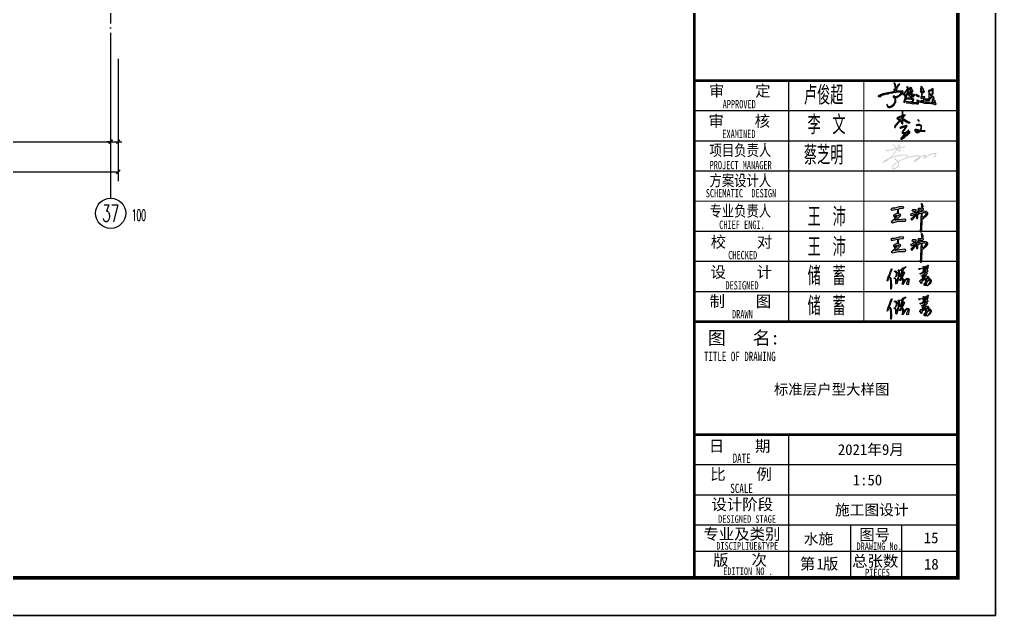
# Model space of a CAD drawing. Extents: x 27938 to 1507990, y 110129 to 923079.
# Drawn here: x 1250054 to 1263011, y 572095 to 580007 of the extents above; entities that cross this region are included whole.
import ezdxf
from ezdxf.enums import TextEntityAlignment as Align

# ---------------------------------------------------------------- set-up
doc = ezdxf.new("R2010")
doc.units = 0
doc.header["$LTSCALE"] = 1000
doc.header["$MEASUREMENT"] = 0
doc.linetypes.add('DASH', pattern=[0.35, 0.25, -0.1])
doc.linetypes.add('DOTE', pattern=[2.42, 2, -0.2, 0.02, -0.2])
for name, color, linetype in [('----建筑底图', 8, 'Continuous'), ('AXIS', 3, 'Continuous'), ('AXIS_TEXT', 7, 'Continuous'), ('DOTE', 1, 'Continuous'), ('TWT_TITLE', 7, 'Continuous'), ('图框', 140, 'Continuous'), ('图签文字', 147, 'Continuous'), ('电子签名-李文', 7, 'DASH'), ('签名-水', 7, 'Continuous')]:
    doc.layers.add(name, color=color, linetype=linetype)
doc.layers.add('可改文字', color=6, linetype='Continuous', lineweight=18)
doc.layers.add('图签', color=147, linetype='Continuous', lineweight=18)
doc.styles.add('_TCH_AXIS', font='COMPLEX', dxfattribs={"bigfont": 'GBCBIG'})
doc.styles.add('_TCH_DIM_T3', font='SIMPLEX.shx', dxfattribs={"width": 0.494118, "bigfont": 'GBCBIG.shx'})
doc.styles.add('COMPLEX', font='COMPLEX')
doc.styles.add('宋体', font='', dxfattribs={"height": 50})
doc.styles.add('建筑图签-1', font='simhei.ttf', dxfattribs={"width": 0.7})
doc.styles.add('建筑图签-2', font='TXT.shx', dxfattribs={"width": 0.5, "bigfont": 'HZTXT.shx'})
doc.styles.get('宋体').set_extended_font_data('SimSun')
doc.dimstyles.new('_TCH_ARCH&&50', dxfattribs={"dimtxt": 148.75, "dimasz": 50, "dimexe": 125, "dimexo": 150, "dimgap": 63.125, "dimtad": 1, "dimdec": 0, "dimzin": 0, "dimdsep": 46, "dimtxsty": '_TCH_DIM_T3', "dimblk": 'ARCHTICK', "dimcen": 0.09, "dimclrt": 4, "dimazin": 2, "dimtfac": 1, "dimtdec": 0, "dimtix": 1, "dimtmove": 2, "dimatfit": 3, "dimfxl": 100, "dimtolj": 1, "dimtzin": 0, "dimarcsym": 0})

# ---------------------------------------------------------------- blocks, each defined once
blk = doc.blocks.new('_ArchTick')
at = {"color": 0, "linetype": 'ByBlock', "const_width": 0.4}
blk.add_lwpolyline([(-0.5, -0.5), (0.5, 0.5)], dxfattribs=at)
blk = doc.blocks.new('*D1113')
at = {"layer": 'AXIS', "color": 0, "lineweight": -2}
for p, q in [((-25100, -27049), (-25100, -28674)), ((25100, -27049), (25100, -28674)), ((-25100, -28549), (25100, -28549))]:
    blk.add_line(p, q, dxfattribs=at)
at = {"layer": 'Defpoints', "color": 0}
for p in [(-25100, -26899), (25100, -26899), (25100, -28549)]:
    blk.add_point(p, dxfattribs=at)
at = {"layer": 'AXIS', "color": 0, "lineweight": -2, "xscale": 50, "yscale": 50, "zscale": 50, "rotation": 180}
blk.add_blockref('_ArchTick', (-25100, -28549), dxfattribs=at)
at = {"layer": 'AXIS', "color": 0, "lineweight": -2, "xscale": 50, "yscale": 50, "zscale": 50}
blk.add_blockref('_ArchTick', (25100, -28549), dxfattribs=at)
at = {"layer": 'AXIS', "color": 4, "insert": (0, -28412), "char_height": 148.8, "attachment_point": 5, "style": '_TCH_DIM_T3'}
blk.add_mtext('\\A1;50200', dxfattribs=at)
blk = doc.blocks.new('*D1121')
at = {"layer": 'AXIS', "color": 0, "lineweight": -2}
for p, q in [((25000, -27049), (25000, -28274)), ((25100, -27049), (25100, -28274)), ((25000, -28149), (24950, -28149)), ((25000, -28149), (25100, -28149)), ((25100, -28149), (25150, -28149))]:
    blk.add_line(p, q, dxfattribs=at)
at = {"layer": 'Defpoints', "color": 0}
for p in [(25000, -26899), (25100, -26899), (25100, -28149)]:
    blk.add_point(p, dxfattribs=at)
at = {"layer": 'AXIS', "color": 0, "lineweight": -2, "xscale": 50, "yscale": 50, "zscale": 50}
blk.add_blockref('_ArchTick', (25000, -28149), dxfattribs=at)
at = {"layer": 'AXIS', "color": 0, "lineweight": -2, "xscale": 50, "yscale": 50, "zscale": 50, "rotation": 180}
blk.add_blockref('_ArchTick', (25100, -28149), dxfattribs=at)
at = {"layer": 'AXIS', "color": 4, "insert": (25375, -29124), "char_height": 148.8, "attachment_point": 5, "style": '_TCH_DIM_T3'}
blk.add_mtext('\\A1;100', dxfattribs=at)
blk = doc.blocks.new('*D1122')
at = {"layer": 'AXIS', "color": 0, "lineweight": -2}
for p, q in [((21500, -27049), (21500, -28274)), ((25000, -27049), (25000, -28274)), ((21500, -28149), (25000, -28149))]:
    blk.add_line(p, q, dxfattribs=at)
at = {"layer": 'Defpoints', "color": 0}
for p in [(21500, -26899), (25000, -26899), (25000, -28149)]:
    blk.add_point(p, dxfattribs=at)
at = {"layer": 'AXIS', "color": 0, "lineweight": -2, "xscale": 50, "yscale": 50, "zscale": 50, "rotation": 180}
blk.add_blockref('_ArchTick', (21500, -28149), dxfattribs=at)
at = {"layer": 'AXIS', "color": 0, "lineweight": -2, "xscale": 50, "yscale": 50, "zscale": 50}
blk.add_blockref('_ArchTick', (25000, -28149), dxfattribs=at)
at = {"layer": 'AXIS', "color": 4, "insert": (23250, -28012), "char_height": 148.8, "attachment_point": 5, "style": '_TCH_DIM_T3'}
blk.add_mtext('\\A1;3500', dxfattribs=at)
blk = doc.blocks.new('_AXISO')
at = {"color": 0}
blk.add_circle((0, 0), 0.5, dxfattribs=at)
at = {"layer": 'AXIS_TEXT', "color": 0, "style": 'COMPLEX', "width": 1.041667}
blk.add_attdef('A', text='', height=0.56, dxfattribs=at).set_placement((-0.25, -0.28), (0.25, -0.28), align=Align.FIT)
blk = doc.blocks.new('ljc')
at = {"linetype": 'Continuous'}
h = blk.add_hatch(color=0, dxfattribs=at)
h.paths.add_polyline_path([(2022.8, 1567.7), (2018.8, 1563.7), (2019.8, 1561.7), (2023.8, 1561.7), (2021.8, 1551.7), (1954.8, 1537.7), (1932.8, 1529.7), (1929.8, 1526.7), (1928.8, 1524.7), (1930.8, 1522.7), (1943.8, 1523.7), (1945.8, 1525.7), (1941.8, 1527.7), (1959.8, 1534.7), (1966.8, 1534.7), (1974.8, 1537.7), (1984.8, 1538.7), (1997.8, 1542.7), (2009.8, 1543.7), (2017.8, 1546.7), (2024.8, 1545.7), (2034.8, 1548.7), (2060.8, 1549.7), (2051.8, 1536.7), (2041.8, 1527.7), (2027.8, 1520.7), (2022.8, 1520.7), (2017.8, 1525.7), (2014.8, 1526.7), (2012.8, 1524.7), (2012.8, 1520.7), (2018.8, 1515.7), (2021.8, 1507.7), (2021.8, 1493.7), (2011.8, 1476.7), (1999.8, 1468.7), (1987.8, 1466.7), (1981.8, 1472.7), (1979.8, 1479.7), (1977.8, 1481.7), (1977.8, 1474.7), (1980.8, 1467.7), (1987.8, 1462.7), (1993.8, 1462.7), (2004.8, 1466.7), (2017.8, 1477.7), (2026.8, 1492.7), (2027.8, 1503.7), (2024.8, 1516.7), (2032.8, 1517.7), (2053.8, 1532.7), (2066.8, 1548.7), (2066.8, 1551.7), (2063.8, 1554.7), (2028.8, 1552.7), (2035.8, 1574.7), (2048.8, 1590.7), (2046.8, 1592.7), (2042.8, 1591.7), (2027.8, 1572.7), (2024.8, 1588.7), (2020.8, 1596.7), (2017.8, 1598.7), (2016.8, 1596.7), (2019.8, 1589.7)])
h.paths.add_polyline_path([(2080.8, 1521.7), (2080.8, 1527.7), (2074.8, 1540.7), (2092.8, 1561.7), (2096.8, 1571.7), (2093.8, 1576.7), (2086.8, 1575.7), (2088.8, 1571.7), (2091.8, 1571.7), (2090.8, 1566.7), (2079.8, 1550.7), (2065.8, 1536.7), (2064.8, 1534.7), (2066.8, 1532.7), (2072.8, 1534.7), (2076.8, 1522.7), (2076.8, 1512.7), (2071.8, 1495.7), (2071.8, 1491.7), (2073.8, 1489.7), (2077.8, 1493.7), (2082.8, 1509.7), (2098.8, 1509.7), (2118.8, 1506.7), (2118.8, 1499.7), (2115.8, 1495.7), (2107.8, 1492.7), (2086.8, 1495.7), (2083.8, 1491.7), (2086.8, 1488.7), (2102.8, 1487.7), (2121.8, 1482.7), (2139.8, 1483.7), (2147.8, 1481.7), (2151.8, 1485.7), (2151.8, 1490.7), (2147.8, 1487.7), (2124.8, 1487.7), (2113.8, 1489.7), (2123.8, 1498.7), (2125.8, 1508.7), (2120.8, 1511.7), (2118.8, 1510.7), (2107.8, 1513.7), (2123.8, 1522.7), (2131.8, 1531.7), (2129.8, 1534.7), (2120.8, 1535.7), (2114.8, 1532.7), (2108.8, 1532.7), (2122.8, 1554.7), (2120.8, 1558.7), (2113.8, 1556.7), (2115.8, 1563.7), (2114.8, 1568.7), (2110.8, 1572.7), (2104.8, 1571.7), (2092.8, 1553.7)])
h.paths.add_polyline_path([(2088.8, 1534.7), (2096.8, 1534.7), (2111.8, 1550.7), (2115.8, 1551.7), (2110.8, 1542.7), (2098.8, 1527.7), (2100.8, 1525.7), (2113.8, 1527.7), (2120.8, 1530.7), (2123.8, 1529.7), (2117.8, 1523.7), (2100.8, 1514.7), (2083.8, 1513.7), (2083.8, 1517.7)], flags=16)
h.paths.add_polyline_path([(2092.8, 1536.7), (2094.8, 1539.7), (2102.8, 1545.7), (2095.8, 1536.7)], flags=16)
h.paths.add_polyline_path([(2092.8, 1543.7), (2093.8, 1548.7), (2105.8, 1567.7), (2108.8, 1568.7), (2110.8, 1566.7), (2107.8, 1553.7), (2103.8, 1549.7)], flags=16)
h.paths.add_polyline_path([(2140.8, 1533.7), (2137.8, 1532.7), (2136.8, 1530.7), (2141.8, 1526.7), (2154.8, 1521.7), (2157.8, 1522.7), (2152.8, 1527.7)])
h.paths.add_polyline_path([(2174.8, 1521.7), (2172.8, 1523.7), (2171.8, 1545.7), (2182.8, 1544.7), (2184.8, 1546.7), (2182.8, 1556.7), (2177.8, 1565.7), (2176.8, 1560.7), (2179.8, 1555.7), (2180.8, 1549.7), (2174.8, 1549.7), (2169.8, 1553.7), (2168.8, 1573.7), (2170.8, 1573.7), (2174.8, 1568.7), (2175.8, 1570.7), (2169.8, 1578.7), (2166.8, 1578.7), (2164.8, 1576.7), (2163.8, 1561.7), (2165.8, 1552.7), (2162.8, 1552.7), (2161.8, 1550.7), (2166.8, 1546.7), (2168.8, 1536.7), (2168.8, 1523.7), (2165.8, 1520.7), (2164.8, 1516.7), (2167.8, 1512.7), (2169.8, 1512.7), (2172.8, 1516.7), (2179.8, 1516.7), (2177.8, 1501.7), (2174.8, 1499.7), (2166.8, 1498.7), (2174.8, 1495.7), (2179.8, 1496.7), (2182.8, 1499.7), (2183.8, 1510.7), (2186.8, 1520.7), (2184.8, 1522.7)])
h.paths.add_polyline_path([(2232.8, 1541.7), (2232.8, 1563.7), (2230.8, 1566.7), (2214.8, 1557.7), (2209.8, 1556.7), (2205.8, 1551.7), (2210.8, 1547.7), (2210.8, 1550.7), (2228.8, 1559.7), (2227.8, 1541.7), (2226.8, 1536.7), (2223.8, 1532.7), (2219.8, 1533.7), (2212.8, 1541.7), (2210.8, 1542.7), (2208.8, 1540.7), (2208.8, 1507.7), (2188.8, 1507.7), (2186.8, 1505.7), (2190.8, 1502.7), (2212.8, 1502.7), (2216.8, 1510.7), (2221.8, 1515.7), (2231.8, 1517.7), (2233.8, 1512.7), (2233.8, 1504.7), (2226.8, 1504.7), (2231.8, 1501.7), (2231.8, 1499.7), (2227.8, 1496.7), (2228.8, 1492.7), (2238.8, 1494.7), (2242.8, 1488.7), (2242.8, 1485.7), (2211.8, 1491.7), (2188.8, 1491.7), (2178.8, 1493.7), (2175.8, 1495.7), (2166.8, 1495.7), (2163.8, 1497.7), (2153.8, 1498.7), (2146.8, 1502.7), (2143.8, 1502.7), (2142.8, 1500.7), (2143.8, 1497.7), (2152.8, 1493.7), (2173.8, 1490.7), (2185.8, 1486.7), (2210.8, 1486.7), (2221.8, 1483.7), (2229.8, 1483.7), (2242.8, 1479.7), (2248.8, 1479.7), (2250.8, 1481.7), (2243.8, 1495.7), (2245.8, 1498.7), (2237.8, 1502.7), (2238.8, 1512.7), (2236.8, 1519.7), (2232.8, 1522.7), (2223.8, 1521.7), (2213.8, 1515.7), (2211.8, 1521.7), (2212.8, 1535.7), (2219.8, 1529.7), (2227.8, 1529.7), (2229.8, 1531.7)])
at = {"color": 0, "linetype": 'Continuous', "elevation": 16426272}
for points in [[(1929.8, 1526.7), (1928.8, 1524.7), (1930.8, 1522.7), (1943.8, 1523.7), (1945.8, 1525.7), (1941.8, 1527.7), (1959.8, 1534.7), (1966.8, 1534.7), (1974.8, 1537.7), (1984.8, 1538.7), (1997.8, 1542.7), (2009.8, 1543.7), (2017.8, 1546.7), (2024.8, 1545.7), (2034.8, 1548.7), (2060.8, 1549.7), (2051.8, 1536.7), (2041.8, 1527.7), (2027.8, 1520.7), (2022.8, 1520.7), (2017.8, 1525.7), (2014.8, 1526.7), (2012.8, 1524.7), (2012.8, 1520.7), (2018.8, 1515.7), (2021.8, 1507.7), (2021.8, 1493.7), (2011.8, 1476.7), (1999.8, 1468.7), (1987.8, 1466.7), (1981.8, 1472.7), (1979.8, 1479.7), (1977.8, 1481.7), (1977.8, 1474.7), (1980.8, 1467.7), (1987.8, 1462.7), (1993.8, 1462.7), (2004.8, 1466.7), (2017.8, 1477.7), (2026.8, 1492.7), (2027.8, 1503.7), (2024.8, 1516.7), (2032.8, 1517.7), (2053.8, 1532.7), (2066.8, 1548.7), (2066.8, 1551.7), (2063.8, 1554.7), (2028.8, 1552.7), (2035.8, 1574.7), (2048.8, 1590.7), (2046.8, 1592.7), (2042.8, 1591.7), (2027.8, 1572.7), (2024.8, 1588.7), (2020.8, 1596.7), (2017.8, 1598.7), (2016.8, 1596.7), (2019.8, 1589.7), (2022.8, 1567.7), (2018.8, 1563.7), (2019.8, 1561.7), (2023.8, 1561.7), (2021.8, 1551.7), (1954.8, 1537.7), (1932.8, 1529.7), (1929.8, 1526.7)], [(2065.8, 1536.7), (2064.8, 1534.7), (2066.8, 1532.7), (2072.8, 1534.7), (2076.8, 1522.7), (2076.8, 1512.7), (2071.8, 1495.7), (2071.8, 1491.7), (2073.8, 1489.7), (2077.8, 1493.7), (2082.8, 1509.7), (2098.8, 1509.7), (2118.8, 1506.7), (2118.8, 1499.7), (2115.8, 1495.7), (2107.8, 1492.7), (2086.8, 1495.7), (2083.8, 1491.7), (2086.8, 1488.7), (2102.8, 1487.7), (2121.8, 1482.7), (2139.8, 1483.7), (2147.8, 1481.7), (2151.8, 1485.7), (2151.8, 1490.7), (2147.8, 1487.7), (2124.8, 1487.7), (2113.8, 1489.7), (2123.8, 1498.7), (2125.8, 1508.7), (2120.8, 1511.7), (2118.8, 1510.7), (2107.8, 1513.7), (2123.8, 1522.7), (2131.8, 1531.7), (2129.8, 1534.7), (2120.8, 1535.7), (2114.8, 1532.7), (2108.8, 1532.7), (2122.8, 1554.7), (2120.8, 1558.7), (2113.8, 1556.7), (2115.8, 1563.7), (2114.8, 1568.7), (2110.8, 1572.7), (2104.8, 1571.7), (2092.8, 1553.7), (2080.8, 1521.7), (2080.8, 1527.7), (2074.8, 1540.7), (2092.8, 1561.7), (2096.8, 1571.7), (2093.8, 1576.7), (2086.8, 1575.7), (2088.8, 1571.7), (2091.8, 1571.7), (2090.8, 1566.7), (2079.8, 1550.7), (2065.8, 1536.7)], [(2092.8, 1543.7), (2093.8, 1548.7), (2105.8, 1567.7), (2108.8, 1568.7), (2110.8, 1566.7), (2107.8, 1553.7), (2103.8, 1549.7), (2092.8, 1543.7)], [(2143.8, 1502.7), (2142.8, 1500.7), (2143.8, 1497.7), (2152.8, 1493.7), (2173.8, 1490.7), (2185.8, 1486.7), (2210.8, 1486.7), (2221.8, 1483.7), (2229.8, 1483.7), (2242.8, 1479.7), (2248.8, 1479.7), (2250.8, 1481.7), (2243.8, 1495.7), (2245.8, 1498.7), (2237.8, 1502.7), (2238.8, 1512.7), (2236.8, 1519.7), (2232.8, 1522.7), (2223.8, 1521.7), (2213.8, 1515.7), (2211.8, 1521.7), (2212.8, 1535.7), (2219.8, 1529.7), (2227.8, 1529.7), (2229.8, 1531.7), (2232.8, 1541.7), (2232.8, 1563.7), (2230.8, 1566.7), (2214.8, 1557.7), (2209.8, 1556.7), (2205.8, 1551.7), (2210.8, 1547.7), (2210.8, 1550.7), (2228.8, 1559.7), (2227.8, 1541.7), (2226.8, 1536.7), (2223.8, 1532.7), (2219.8, 1533.7), (2212.8, 1541.7), (2210.8, 1542.7), (2208.8, 1540.7), (2208.8, 1507.7), (2188.8, 1507.7), (2186.8, 1505.7), (2190.8, 1502.7), (2212.8, 1502.7), (2216.8, 1510.7), (2221.8, 1515.7), (2231.8, 1517.7), (2233.8, 1512.7), (2233.8, 1504.7), (2226.8, 1504.7), (2231.8, 1501.7), (2231.8, 1499.7), (2227.8, 1496.7), (2228.8, 1492.7), (2238.8, 1494.7), (2242.8, 1488.7), (2242.8, 1485.7), (2211.8, 1491.7), (2188.8, 1491.7), (2178.8, 1493.7), (2175.8, 1495.7), (2166.8, 1495.7), (2163.8, 1497.7), (2153.8, 1498.7), (2146.8, 1502.7), (2143.8, 1502.7)], [(2162.8, 1552.7), (2161.8, 1550.7), (2166.8, 1546.7), (2168.8, 1536.7), (2168.8, 1523.7), (2165.8, 1520.7), (2164.8, 1516.7), (2167.8, 1512.7), (2169.8, 1512.7), (2172.8, 1516.7), (2179.8, 1516.7), (2177.8, 1501.7), (2174.8, 1499.7), (2166.8, 1498.7), (2174.8, 1495.7), (2179.8, 1496.7), (2182.8, 1499.7), (2183.8, 1510.7), (2186.8, 1520.7), (2184.8, 1522.7), (2174.8, 1521.7), (2172.8, 1523.7), (2171.8, 1545.7), (2182.8, 1544.7), (2184.8, 1546.7), (2182.8, 1556.7), (2177.8, 1565.7), (2176.8, 1560.7), (2179.8, 1555.7), (2180.8, 1549.7), (2174.8, 1549.7), (2169.8, 1553.7), (2168.8, 1573.7), (2170.8, 1573.7), (2174.8, 1568.7), (2175.8, 1570.7), (2169.8, 1578.7), (2166.8, 1578.7), (2164.8, 1576.7), (2163.8, 1561.7), (2165.8, 1552.7), (2162.8, 1552.7)], [(2176.8, 1568.7), (2175.8, 1569.7), (2174.8, 1566.7), (2176.8, 1564.7), (2176.8, 1568.7)], [(2015.8, 1560.7), (2014.8, 1559.7), (2016.8, 1559.7), (2015.8, 1560.7)], [(2016.8, 1561.7), (2015.8, 1560.7), (2018.8, 1560.7), (2016.8, 1561.7)], [(2083.8, 1513.7), (2083.8, 1517.7), (2088.8, 1534.7), (2096.8, 1534.7), (2111.8, 1550.7), (2115.8, 1551.7), (2110.8, 1542.7), (2098.8, 1527.7), (2100.8, 1525.7), (2113.8, 1527.7), (2120.8, 1530.7), (2123.8, 1529.7), (2117.8, 1523.7), (2100.8, 1514.7), (2083.8, 1513.7)], [(2092.8, 1536.7), (2094.8, 1539.7), (2102.8, 1545.7), (2095.8, 1536.7), (2092.8, 1536.7)], [(2137.8, 1532.7), (2136.8, 1530.7), (2141.8, 1526.7), (2154.8, 1521.7), (2157.8, 1522.7), (2152.8, 1527.7), (2140.8, 1533.7), (2137.8, 1532.7)]]:
    blk.add_lwpolyline(points, dxfattribs=at)
blk = doc.blocks.new('A$C44B256A7')
at = {"layer": '电子签名-李文'}
h = blk.add_hatch(color=0, dxfattribs=at)
h.dxf.hatch_style = 1
h.paths.add_polyline_path([(934, -1198), (941, -1210), (956, -1216), (968, -1207), (992, -1199), (1012, -1194), (1037, -1192), (1054, -1200), (1076, -1215), (1093, -1230), (1096, -1243), (1095, -1265), (1092, -1286), (1086, -1310), (1075, -1335), (1059, -1365), (1039, -1388), (1024, -1405), (1007, -1416), (991, -1423), (973, -1429), (958, -1429), (945, -1423), (936, -1414), (927, -1402), (919, -1391), (910, -1376), (910, -1366), (915, -1361), (935, -1366), (957, -1369), (977, -1373), (1002, -1377), (1020, -1380), (1055, -1386), (1075, -1389), (1102, -1393), (1140, -1392), (1169, -1396), (1199, -1396), (1222, -1404), (1226, -1395), (1230, -1384), (1221, -1380), (1202, -1379), (1168, -1378), (1110, -1373), (1073, -1371), (1046, -1369), (997, -1351), (972, -1349), (946, -1344), (925, -1342), (903, -1340), (893, -1348), (890, -1366), (894, -1381), (897, -1390), (916, -1418), (935, -1434), (951, -1442), (978, -1445), (993, -1442), (1013, -1435), (1029, -1424), (1042, -1415), (1055, -1395), (1073, -1371), (1079, -1362), (1095, -1333), (1111, -1306), (1111, -1281), (1114, -1251), (1116, -1233), (1101, -1208), (1084, -1194), (1069, -1182), (1055, -1176), (1037, -1171), (1016, -1172), (990, -1176), (970, -1183), (958, -1186), (940, -1186), (934, -1191)])
h.paths.add_polyline_path([(987, -1030), (1007, -1049), (1020, -1066), (1032, -1071), (1036, -1064), (1030, -1052), (1020, -1039), (1013, -1028), (1006, -1017), (992, -1016), (986, -1024)])
h.paths.add_polyline_path([(395, -1278), (403, -1295), (420, -1295), (516, -1261), (580, -1237), (606, -1225), (604, -1242), (569, -1289), (521, -1338), (502, -1370), (469, -1415), (459, -1437), (466, -1461), (473, -1463), (505, -1473), (561, -1464), (589, -1463), (635, -1455), (656, -1452), (683, -1449), (699, -1446), (687, -1462), (666, -1475), (650, -1485), (642, -1496), (607, -1527), (583, -1544), (580, -1546), (575, -1557), (545, -1583), (532, -1592), (516, -1602), (509, -1608), (462, -1636), (449, -1640), (446, -1634), (474, -1608), (494, -1591), (506, -1568), (523, -1548), (531, -1543), (553, -1516), (584, -1491), (603, -1465), (635, -1430), (668, -1402), (694, -1383), (693, -1366), (669, -1376), (650, -1395), (619, -1417), (594, -1442), (569, -1472), (533, -1499), (492, -1545), (460, -1590), (425, -1625), (417, -1648), (432, -1658), (463, -1657), (488, -1643), (516, -1628), (543, -1606), (571, -1586), (603, -1554), (635, -1533), (664, -1502), (690, -1485), (715, -1464), (726, -1446), (732, -1424), (710, -1420), (656, -1427), (590, -1434), (534, -1446), (510, -1444), (492, -1444), (486, -1428), (519, -1384), (565, -1324), (604, -1274), (630, -1231), (626, -1201), (589, -1206), (563, -1218), (528, -1229), (519, -1232), (499, -1236), (473, -1243), (448, -1253), (428, -1261), (405, -1271), (394, -1276)])
edge = h.paths.add_edge_path()
edge.add_line((470, -744), (463, -751))
edge.add_line((479, -744), (470, -744))
edge.add_line((486, -757), (479, -744))
edge.add_line((488, -983), (488, -948))
edge.add_line((505, -985), (488, -983))
edge.add_line((531, -998), (505, -985))
edge.add_line((559, -1019), (531, -998))
edge.add_line((586, -1042), (559, -1019))
edge.add_line((649, -1079), (586, -1042))
edge.add_line((698, -1095), (649, -1079))
edge.add_line((735, -1105), (698, -1095))
edge.add_line((727, -1120), (735, -1105))
edge.add_line((692, -1122), (727, -1120))
edge.add_line((655, -1122), (692, -1122))
edge.add_line((675, -1107), (655, -1122))
edge.add_line((627, -1093), (675, -1107))
edge.add_line((570, -1058), (627, -1093))
edge.add_line((495, -1007), (570, -1058))
edge.add_line((490, -1012), (495, -1007))
edge.add_line((495, -1144), (490, -1012))
edge.add_line((491, -1152), (495, -1144))
edge.add_line((471, -1149), (491, -1152))
edge.add_line((413, -1057), (471, -1149))
edge.add_line((371, -1021), (413, -1057))
edge.add_line((341, -1002), (371, -1021))
edge.add_line((314, -991), (341, -1002))
edge.add_line((286, -969), (314, -991))
edge.add_line((297, -954), (286, -969))
edge.add_line((497, -860), (487, -865))
edge.add_line((563, -849), (497, -860))
edge.add_line((565, -866), (563, -849))
edge.add_line((448, -990), (471, -966))
edge.add_line((239, -1246), (448, -990))
edge.add_line((247, -1268), (239, -1246))
edge.add_line((227, -1272), (247, -1268))
edge.add_line((213, -1252), (227, -1272))
edge.add_line((221, -1213), (213, -1252))
edge.add_line((366, -1049), (221, -1213))
edge.add_line((531, -873), (487, -920))
edge.add_line((523, -874), (531, -873))
edge.add_line((444, -905), (468, -895))
edge.add_line((350, -952), (444, -905))
edge.add_line((322, -977), (350, -952))
edge.add_line((376, -998), (322, -977))
edge.add_line((410, -1028), (376, -998))
edge.add_line((430, -1046), (410, -1028))
edge.add_line((458, -1093), (430, -1046))
edge.add_line((476, -1116), (458, -1093))
edge.add_line((463, -751), (470, -938))
h = blk.add_hatch(color=0, dxfattribs=at)
h.dxf.hatch_style = 1
h.paths.add_polyline_path([(322, -977), (350, -952), (444, -905), (468, -895), (468, -874), (297, -954), (286, -969), (314, -991), (341, -1002), (371, -1021), (383, -1031), (397, -1017), (376, -998)])
h = blk.add_hatch(color=0, dxfattribs=at)
h.dxf.hatch_style = 1
h.paths.add_polyline_path([(470, -938), (397, -1017), (414, -1031), (448, -990), (471, -966), (476, -1116), (458, -1093), (430, -1046), (414, -1032), (401, -1047), (413, -1057), (471, -1149), (491, -1152), (495, -1144), (490, -1012), (495, -1007), (570, -1058), (627, -1093), (675, -1107), (655, -1122), (692, -1122), (727, -1120), (735, -1105), (698, -1095), (649, -1079), (586, -1042), (559, -1019), (531, -998), (505, -985), (488, -983), (488, -948), (565, -866), (563, -849), (497, -860), (487, -865), (486, -757), (479, -744), (470, -744), (463, -751)])
h.paths.add_polyline_path([(487, -888), (535, -869), (487, -920)], flags=16)
h = blk.add_hatch(color=0, dxfattribs=at)
h.dxf.hatch_style = 1
h.paths.add_polyline_path([(401, -1047), (383, -1031), (366, -1049), (221, -1213), (213, -1252), (227, -1272), (247, -1268), (239, -1246)])
h.paths.add_polyline_path([(414, -1032), (410, -1028), (397, -1017), (383, -1031), (401, -1047)])
h = blk.add_hatch(color=0, dxfattribs=at)
h.dxf.hatch_style = 1
h.paths.add_polyline_path([(604, -1432), (594, -1442), (576, -1464), (589, -1463), (607, -1460), (636, -1429)])
h.paths.add_polyline_path([(1055, -1386), (1061, -1387), (1073, -1371), (1055, -1370), (1043, -1384)])
at = {"layer": '电子签名-李文', "color": 0}
for p, q in [((297, -954, 0), (286, -969, 0)), ((286, -969, 0), (314, -991, 0)), ((468, -874, 0), (297, -954, 0)), ((322, -977, 0), (350, -952, 0)), ((350, -952, 0), (444, -905, 0)), ((470, -938, 0), (366, -1049, 0)), ((444, -905, 0), (468, -895, 0)), ((448, -990, 0), (471, -966, 0)), ((470, -744, 0), (463, -751, 0)), ((463, -751, 0), (470, -938, 0)), ((479, -744, 0), (470, -744, 0)), ((471, -966, 0), (476, -1116, 0)), ((486, -757, 0), (479, -744, 0)), ((487, -865, 0), (486, -757, 0)), ((497, -860, 0), (487, -865, 0)), ((531, -873, 0), (487, -920, 0)), ((487, -888, 0), (523, -874, 0)), ((487, -920, 0), (487, -888, 0)), ((488, -948, 0), (565, -866, 0)), ((488, -983, 0), (488, -948, 0)), ((563, -849, 0), (497, -860, 0)), ((523, -874, 0), (531, -873, 0)), ((565, -866, 0), (563, -849, 0)), ((221, -1213, 0), (213, -1252, 0)), ((213, -1252, 0), (227, -1272, 0)), ((366, -1049, 0), (221, -1213, 0)), ((227, -1272, 0), (247, -1268, 0)), ((239, -1246, 0), (448, -990, 0)), ((247, -1268, 0), (239, -1246, 0)), ((314, -991, 0), (341, -1002, 0)), ((376, -998, 0), (322, -977, 0)), ((341, -1002, 0), (371, -1021, 0)), ((371, -1021, 0), (413, -1057, 0)), ((410, -1028, 0), (376, -998, 0)), ((430, -1046, 0), (410, -1028, 0)), ((413, -1057, 0), (471, -1149, 0)), ((458, -1093, 0), (430, -1046, 0)), ((476, -1116, 0), (458, -1093, 0)), ((471, -1149, 0), (491, -1152, 0)), ((505, -985, 0), (488, -983, 0)), ((490, -1012, 0), (495, -1007, 0)), ((495, -1144, 0), (490, -1012, 0)), ((491, -1152, 0), (495, -1144, 0)), ((495, -1007, 0), (570, -1058, 0)), ((531, -998, 0), (505, -985, 0)), ((559, -1019, 0), (531, -998, 0)), ((586, -1042, 0), (559, -1019, 0)), ((570, -1058, 0), (627, -1093, 0)), ((649, -1079, 0), (586, -1042, 0)), ((627, -1093, 0), (675, -1107, 0)), ((698, -1095, 0), (649, -1079, 0)), ((675, -1107, 0), (655, -1122, 0)), ((655, -1122, 0), (692, -1122, 0)), ((692, -1122, 0), (727, -1120, 0)), ((735, -1105, 0), (698, -1095, 0)), ((727, -1120, 0), (735, -1105, 0))]:
    blk.add_line(p, q, dxfattribs=at)
at = {"layer": '电子签名-李文', "color": 0, "elevation": 0}
for points in [[(395, -1278), (403, -1295), (420, -1295), (516, -1261), (580, -1237), (606, -1225), (604, -1242), (569, -1289), (521, -1338), (502, -1370), (469, -1415), (459, -1437), (466, -1461), (473, -1463), (505, -1473), (561, -1464), (589, -1463), (635, -1455), (656, -1452), (683, -1449), (699, -1446), (687, -1462), (666, -1475), (650, -1485), (642, -1496), (607, -1527), (583, -1544), (580, -1546), (575, -1557), (545, -1583), (532, -1592), (516, -1602), (509, -1608), (462, -1636), (449, -1640), (446, -1634), (474, -1608), (494, -1591), (506, -1568), (523, -1548), (531, -1543), (553, -1516), (584, -1491), (603, -1465), (635, -1430), (668, -1402), (694, -1383), (693, -1366), (669, -1376), (650, -1395), (619, -1417), (594, -1442), (569, -1472), (533, -1499), (492, -1545), (460, -1590), (425, -1625), (417, -1648), (432, -1658), (463, -1657), (488, -1643), (516, -1628), (543, -1606), (571, -1586), (603, -1554), (635, -1533), (664, -1502), (690, -1485), (715, -1464), (726, -1446), (732, -1424), (710, -1420), (656, -1427), (590, -1434), (534, -1446), (510, -1444), (492, -1444), (486, -1428), (519, -1384), (565, -1324), (604, -1274), (630, -1231), (626, -1201), (589, -1206), (563, -1218), (528, -1229), (519, -1232), (499, -1236), (473, -1243), (448, -1253), (428, -1261), (405, -1271), (394, -1276), (395, -1278)], [(934, -1198), (941, -1210), (956, -1216), (968, -1207), (992, -1199), (1012, -1194), (1037, -1192), (1054, -1200), (1076, -1215), (1093, -1230), (1096, -1243), (1095, -1265), (1092, -1286), (1086, -1310), (1075, -1335), (1059, -1365), (1039, -1388), (1024, -1405), (1007, -1416), (991, -1423), (973, -1429), (958, -1429), (945, -1423), (936, -1414), (927, -1402), (919, -1391), (910, -1376), (910, -1366), (915, -1361), (935, -1366), (957, -1369), (977, -1373), (1002, -1377), (1020, -1380), (1055, -1386), (1075, -1389), (1102, -1393), (1140, -1392), (1169, -1396), (1199, -1396), (1222, -1404), (1226, -1395), (1230, -1384), (1221, -1380), (1202, -1379), (1168, -1378), (1110, -1373), (1073, -1371), (1046, -1369), (997, -1351), (972, -1349), (946, -1344), (925, -1342), (903, -1340), (893, -1348), (890, -1366), (894, -1381), (897, -1390), (916, -1418), (935, -1434), (951, -1442), (978, -1445), (993, -1442), (1013, -1435), (1029, -1424), (1042, -1415), (1055, -1395), (1073, -1371), (1079, -1362), (1095, -1333), (1111, -1306), (1111, -1281), (1114, -1251), (1116, -1233), (1101, -1208), (1084, -1194), (1069, -1182), (1055, -1176), (1037, -1171), (1016, -1172), (990, -1176), (970, -1183), (958, -1186), (940, -1186), (934, -1191), (934, -1198)], [(987, -1030), (1007, -1049), (1020, -1066), (1032, -1071), (1036, -1064), (1030, -1052), (1020, -1039), (1013, -1028), (1006, -1017), (992, -1016), (986, -1024), (987, -1030)]]:
    blk.add_lwpolyline(points, dxfattribs=at)
blk = doc.blocks.new('jhsarg')
at = {"linetype": 'Continuous'}
h = blk.add_hatch(color=256, dxfattribs=at)
h.paths.add_polyline_path([(375.5, 273), (366.5, 254), (364.5, 243), (362.5, 241), (363.5, 239), (364.5, 238), (367.5, 247), (366.5, 248), (376.5, 269), (384.5, 292), (388.5, 297), (386.5, 299), (381.5, 293)])
h.paths.add_polyline_path([(381.5, 251), (376.5, 258), (374.5, 258), (373.5, 256), (378.5, 251), (381.5, 238), (380.5, 200), (382.5, 199), (384.5, 213), (383.5, 242)])
h.paths.add_polyline_path([(410.5, 284), (403.5, 289), (399.5, 288), (399.5, 285), (404.5, 283), (405.5, 284), (409.5, 279), (409.5, 270), (404.5, 259), (407.5, 261), (411.5, 269), (412.5, 279)], flags=17)
h.paths.add_polyline_path([(441.5, 296), (452.5, 305), (454.5, 310), (447.5, 304), (439.5, 304), (437.5, 298), (433.5, 295), (424.5, 293), (418.5, 294), (416.5, 292), (420.5, 286), (420.5, 272), (417.5, 255), (410.5, 236), (408.5, 238), (408.5, 243), (405.5, 250), (400.5, 255), (397.5, 255), (397.5, 253), (403.5, 248), (405.5, 244), (405.5, 228), (408.5, 224), (410.5, 226), (414.5, 235), (421.5, 269), (421.5, 289), (435.5, 293), (435.5, 285), (426.5, 261), (429.5, 260), (433.5, 268), (439.5, 275), (441.5, 273), (438.5, 265), (424.5, 242), (428.5, 241), (429.5, 247), (433.5, 251), (435.5, 251), (438.5, 247), (439.5, 235), (436.5, 223), (440.5, 222), (451.5, 241), (457.5, 247), (463.5, 250), (466.5, 247), (466.5, 244), (460.5, 230), (460.5, 223), (464.5, 220), (467.5, 225), (470.5, 239), (469.5, 241), (471.5, 245), (466.5, 252), (461.5, 253), (451.5, 246), (442.5, 233), (441.5, 248), (438.5, 254), (435.5, 256), (439.5, 261), (448.5, 281), (447.5, 284), (445.5, 284), (439.5, 280), (437.5, 277), (435.5, 278)])
h.paths.add_polyline_path([(545.5, 311), (540.5, 311), (539.5, 308), (541.5, 305), (539.5, 303), (526.5, 300), (518.5, 300), (517.5, 298), (521.5, 295), (527.5, 298), (539.5, 300), (541.5, 295), (540.5, 284), (537.5, 281), (524.5, 276), (527.5, 273), (538.5, 278), (541.5, 277), (543.5, 280), (547.5, 282), (551.5, 279), (546.5, 274), (531.5, 265), (532.5, 263), (535.5, 263), (548.5, 271), (550.5, 270), (542.5, 261), (536.5, 257), (538.5, 252), (530.5, 247), (523.5, 239), (523.5, 235), (528.5, 234), (528.5, 229), (531.5, 227), (533.5, 229), (534.5, 236), (546.5, 247), (553.5, 250), (565.5, 250), (570.5, 244), (557.5, 236), (555.5, 237), (555.5, 241), (557.5, 246), (552.5, 246), (553.5, 234), (544.5, 223), (544.5, 218), (546.5, 216), (559.5, 215), (572.5, 224), (579.5, 235), (579.5, 241), (577.5, 246), (567.5, 254), (565.5, 259), (566.5, 261), (561.5, 263), (560.5, 261), (564.5, 255), (563.5, 253), (551.5, 253), (540.5, 247), (536.5, 243), (534.5, 244), (537.5, 249), (554.5, 262), (553.5, 265), (550.5, 265), (551.5, 267), (553.5, 265), (552.5, 268), (560.5, 276), (560.5, 278), (556.5, 281), (563.5, 287), (563.5, 289), (557.5, 291), (562.5, 304), (564.5, 317), (561.5, 317), (559.5, 313), (547.5, 308)])
h.paths.add_polyline_path([(558.5, 309), (558.5, 300), (554.5, 299), (550.5, 302), (546.5, 300), (548.5, 297), (552.5, 296), (550.5, 290), (544.5, 285), (542.5, 288), (543.5, 289), (544.5, 302)], flags=16)
h.paths.add_polyline_path([(552.5, 290), (553.5, 289), (551.5, 289)], flags=16)
h.paths.add_polyline_path([(549.5, 283), (550.5, 282), (548.5, 282)], flags=16)
h.paths.add_polyline_path([(553.5, 284), (554.5, 283), (552.5, 283), (553.5, 282), (551.5, 282), (552.5, 283)], flags=16)
h.paths.add_polyline_path([(571.5, 248), (575.5, 243), (576.5, 236), (567.5, 223), (559.5, 217), (555.5, 219), (555.5, 225), (556.5, 226), (557.5, 233), (571.5, 244)], flags=16)
h.paths.add_polyline_path([(550.5, 226), (553.5, 226), (554.5, 219), (549.5, 219), (549.5, 225)], flags=16)
for points in [[(363.5, 239), (362.5, 241), (364.5, 243), (366.5, 254), (375.5, 273), (381.5, 293), (386.5, 299), (388.5, 297), (384.5, 292), (376.5, 269), (366.5, 248), (367.5, 247), (364.5, 238), (363.5, 239)], [(397.5, 253), (397.5, 255), (400.5, 255), (405.5, 250), (408.5, 243), (408.5, 238), (410.5, 236), (417.5, 255), (420.5, 272), (420.5, 286), (416.5, 292), (418.5, 294), (424.5, 293), (433.5, 295), (437.5, 298), (439.5, 304), (447.5, 304), (454.5, 310), (452.5, 305), (441.5, 296), (435.5, 278), (437.5, 277), (439.5, 280), (445.5, 284), (447.5, 284), (448.5, 281), (439.5, 261), (435.5, 256), (438.5, 254), (441.5, 248), (442.5, 233), (451.5, 246), (461.5, 253), (466.5, 252), (471.5, 245), (469.5, 241), (470.5, 239), (467.5, 225), (464.5, 220), (460.5, 223), (460.5, 230), (466.5, 244), (466.5, 247), (463.5, 250), (457.5, 247), (451.5, 241), (440.5, 222), (436.5, 223), (439.5, 235), (438.5, 247), (435.5, 251), (433.5, 251), (429.5, 247), (428.5, 241), (424.5, 242), (438.5, 265), (441.5, 273), (439.5, 275), (433.5, 268), (429.5, 260), (426.5, 261), (435.5, 285), (435.5, 293), (421.5, 289), (421.5, 269), (414.5, 235), (410.5, 226), (408.5, 224), (405.5, 228), (405.5, 244), (403.5, 248), (397.5, 253)], [(399.5, 285), (399.5, 288), (403.5, 289), (410.5, 284), (412.5, 279), (411.5, 269), (407.5, 261), (404.5, 259), (409.5, 270), (409.5, 279), (405.5, 284), (404.5, 283), (399.5, 285)], [(517.5, 298), (518.5, 300), (526.5, 300), (539.5, 303), (541.5, 305), (539.5, 308), (540.5, 311), (545.5, 311), (547.5, 308), (559.5, 313), (561.5, 317), (564.5, 317), (562.5, 304), (557.5, 291), (563.5, 289), (563.5, 287), (556.5, 281), (560.5, 278), (560.5, 276), (552.5, 268), (554.5, 262), (537.5, 249), (534.5, 244), (536.5, 243), (540.5, 247), (551.5, 253), (563.5, 253), (564.5, 255), (560.5, 261), (561.5, 263), (566.5, 261), (565.5, 259), (567.5, 254), (577.5, 246), (579.5, 241), (579.5, 235), (572.5, 224), (559.5, 215), (546.5, 216), (544.5, 218), (544.5, 223), (553.5, 234), (552.5, 246), (557.5, 246), (555.5, 241), (555.5, 237), (557.5, 236), (570.5, 244), (565.5, 250), (553.5, 250), (546.5, 247), (534.5, 236), (533.5, 229), (531.5, 227), (528.5, 229), (528.5, 234), (523.5, 235), (523.5, 239), (530.5, 247), (538.5, 252), (536.5, 257), (542.5, 261), (550.5, 270), (548.5, 271), (535.5, 263), (532.5, 263), (531.5, 265), (546.5, 274), (551.5, 279), (547.5, 282), (543.5, 280), (541.5, 277), (538.5, 278), (527.5, 273), (524.5, 276), (537.5, 281), (540.5, 284), (541.5, 295), (539.5, 300), (527.5, 298), (521.5, 295), (517.5, 298)], [(543.5, 289), (542.5, 288), (544.5, 285), (550.5, 290), (552.5, 296), (548.5, 297), (546.5, 300), (550.5, 302), (554.5, 299), (558.5, 300), (558.5, 309), (544.5, 302), (543.5, 289)], [(552.5, 290), (551.5, 289), (553.5, 289), (552.5, 290)], [(373.5, 256), (374.5, 258), (376.5, 258), (381.5, 251), (383.5, 242), (384.5, 213), (382.5, 199), (380.5, 200), (381.5, 238), (378.5, 251), (373.5, 256)], [(549.5, 283), (548.5, 282), (550.5, 282), (549.5, 283)], [(551.5, 267), (550.5, 265), (553.5, 265), (551.5, 267)], [(552.5, 283), (551.5, 282), (553.5, 282), (552.5, 283)], [(553.5, 284), (552.5, 283), (554.5, 283), (553.5, 284)], [(556.5, 226), (555.5, 225), (555.5, 219), (559.5, 217), (567.5, 223), (576.5, 236), (575.5, 243), (571.5, 248), (571.5, 244), (557.5, 233), (556.5, 226)], [(550.5, 226), (549.5, 225), (549.5, 219), (554.5, 219), (553.5, 226), (550.5, 226)]]:
    blk.add_lwpolyline(points, dxfattribs=at)
blk = doc.blocks.new('王沛')
h = blk.add_hatch(color=7)
h.paths.add_polyline_path([(205, 110), (204, 111), (202, 111), (187, 96), (190, 92), (198, 100)])
h.paths.add_polyline_path([(141, 110), (141, 111), (143, 110), (140, 108)], flags=16)
h.paths.add_polyline_path([(130, 110), (135, 110), (134, 102), (129, 107)], flags=16)
h.paths.add_polyline_path([(232, 120), (238, 120), (243, 118), (243, 115), (233, 103), (230, 103), (229, 113), (230, 119)], flags=16)
h.paths.add_polyline_path([(206, 120), (205, 121), (201, 121), (187, 114), (186, 111), (191, 109), (201, 115), (205, 115), (207, 117)])
h.paths.add_polyline_path([(206, 130), (205, 131), (193, 131), (191, 128), (196, 125), (203, 124), (207, 127)])
h.paths.add_polyline_path([(159, 141), (158, 142), (144, 141), (126, 136), (118, 136), (113, 132), (115, 129), (137, 133), (136, 116), (130, 115), (123, 110), (123, 108), (130, 99), (114, 86), (120, 83), (140, 88), (165, 88), (168, 91), (168, 93), (165, 96), (128, 92), (135, 97), (138, 97), (148, 107), (150, 111), (148, 114), (141, 116), (141, 129), (144, 135), (158, 136), (161, 139)])
h.paths.add_polyline_path([(229, 153), (228, 154), (225, 153), (227, 137), (225, 135), (215, 135), (212, 132), (214, 130), (226, 130), (225, 123), (222, 123), (213, 118), (218, 127), (217, 128), (213, 126), (209, 121), (207, 110), (208, 99), (210, 98), (212, 100), (212, 113), (220, 117), (226, 118), (224, 105), (223, 62), (222, 55), (219, 54), (222, 49), (225, 49), (227, 51), (228, 98), (233, 98), (245, 108), (249, 115), (249, 119), (242, 124), (230, 125), (231, 130), (234, 132), (234, 134), (231, 136), (232, 144)])
at = {"color": 7, "linetype": 'Continuous', "elevation": 7849739}
for points in [[(229, 153), (228, 154), (225, 153), (227, 137), (225, 135), (215, 135), (212, 132), (214, 130), (226, 130), (225, 123), (222, 123), (213, 118), (218, 127), (217, 128), (213, 126), (209, 121), (207, 110), (208, 99), (210, 98), (212, 100), (212, 113), (220, 117), (226, 118), (224, 105), (223, 62), (222, 55), (219, 54), (222, 49), (225, 49), (227, 51), (228, 98), (233, 98), (245, 108), (249, 115), (249, 119), (242, 124), (230, 125), (231, 130), (234, 132), (234, 134), (231, 136), (232, 144), (229, 153)], [(159, 141), (158, 142), (144, 141), (126, 136), (118, 136), (113, 132), (115, 129), (137, 133), (136, 116), (130, 115), (123, 110), (123, 108), (130, 99), (114, 86), (120, 83), (140, 88), (165, 88), (168, 91), (168, 93), (165, 96), (128, 92), (135, 97), (138, 97), (148, 107), (150, 111), (148, 114), (141, 116), (141, 129), (144, 135), (158, 136), (161, 139), (159, 141)], [(130, 110), (135, 110), (134, 102), (129, 107), (130, 110)], [(141, 110), (141, 111), (143, 110), (140, 108), (141, 110)], [(206, 120), (205, 121), (201, 121), (187, 114), (186, 111), (191, 109), (201, 115), (205, 115), (207, 117), (206, 120)], [(205, 110), (204, 111), (202, 111), (187, 96), (190, 92), (198, 100), (205, 110)], [(206, 130), (205, 131), (193, 131), (191, 128), (196, 125), (203, 124), (207, 127), (206, 130)], [(232, 120), (238, 120), (243, 118), (243, 115), (233, 103), (230, 103), (229, 113), (230, 119), (232, 120)]]:
    blk.add_lwpolyline(points, dxfattribs=at)
blk = doc.blocks.new('A$C5FF063AB')
at = {"layer": '签名-水', "linetype": 'Continuous'}
h = blk.add_hatch(color=0, dxfattribs=at)
h.dxf.hatch_style = 1
h.paths.add_polyline_path([(2910, 4618), (2910, 4624), (2916, 4630), (2914, 4634), (2922, 4640), (2938, 4664), (2948, 4628)], flags=16)
h.paths.add_polyline_path([(2892, 4580), (2892, 4586), (2902, 4596), (2912, 4596), (2938, 4604), (2952, 4604), (2954, 4566), (2950, 4552), (2946, 4548), (2934, 4546), (2906, 4564)], flags=16)
h.paths.add_polyline_path([(2760, 4078), (2766, 4108), (2774, 4116), (2774, 4124), (2782, 4128), (2786, 4144), (2792, 4146), (2804, 4160), (2812, 4164), (2830, 4188), (2840, 4190), (2856, 4206), (2868, 4212), (2876, 4222), (2892, 4226), (2898, 4232), (2902, 4232), (2904, 4224), (2910, 4218), (2912, 4200), (2916, 4192), (2914, 4162), (2884, 4118), (2880, 4118), (2856, 4094), (2852, 4094), (2824, 4074), (2816, 4074), (2808, 4068), (2770, 4068)], flags=16)
h.paths.add_polyline_path([(2740, 4088), (2738, 4086), (2744, 4066), (2758, 4052), (2778, 4046), (2810, 4044), (2814, 4048), (2844, 4056), (2858, 4064), (2864, 4072), (2874, 4076), (2884, 4088), (2888, 4086), (2890, 4092), (2912, 4112), (2912, 4116), (2920, 4124), (2934, 4148), (2940, 4178), (2946, 4188), (2938, 4198), (2934, 4220), (2930, 4224), (2928, 4234), (2922, 4240), (2922, 4246), (2928, 4246), (2940, 4256), (2956, 4262), (2962, 4270), (2970, 4270), (2978, 4276), (3000, 4282), (3004, 4288), (3010, 4288), (3028, 4298), (3036, 4298), (3038, 4302), (3048, 4304), (3060, 4312), (3068, 4312), (3076, 4318), (3112, 4328), (3116, 4332), (3136, 4336), (3146, 4342), (3154, 4342), (3180, 4352), (3190, 4352), (3210, 4362), (3220, 4360), (3232, 4366), (3256, 4370), (3260, 4374), (3266, 4372), (3272, 4376), (3300, 4378), (3308, 4382), (3444, 4394), (3466, 4392), (3476, 4388), (3480, 4382), (3476, 4374), (3468, 4372), (3460, 4364), (3448, 4360), (3386, 4318), (3378, 4308), (3366, 4302), (3358, 4292), (3354, 4292), (3350, 4284), (3342, 4284), (3338, 4280), (3342, 4276), (3326, 4262), (3328, 4250), (3340, 4240), (3348, 4246), (3356, 4246), (3366, 4254), (3374, 4256), (3402, 4278), (3412, 4282), (3416, 4288), (3424, 4288), (3438, 4300), (3446, 4302), (3494, 4346), (3504, 4364), (3512, 4372), (3518, 4370), (3524, 4376), (3542, 4380), (3544, 4384), (3552, 4384), (3560, 4390), (3588, 4398), (3620, 4398), (3616, 4386), (3608, 4376), (3592, 4368), (3580, 4350), (3584, 4334), (3592, 4330), (3602, 4330), (3608, 4338), (3614, 4338), (3656, 4368), (3670, 4372), (3688, 4390), (3704, 4394), (3710, 4402), (3714, 4400), (3766, 4424), (3774, 4424), (3800, 4436), (3840, 4446), (3844, 4450), (3866, 4450), (3886, 4456), (3900, 4452), (3900, 4442), (3890, 4430), (3890, 4424), (3882, 4416), (3878, 4406), (3866, 4398), (3852, 4376), (3856, 4364), (3864, 4356), (3872, 4358), (3894, 4384), (3900, 4398), (3914, 4414), (3914, 4418), (3922, 4426), (3932, 4444), (3932, 4460), (3920, 4474), (3902, 4478), (3854, 4476), (3838, 4468), (3828, 4470), (3790, 4454), (3768, 4450), (3760, 4442), (3732, 4434), (3706, 4418), (3696, 4416), (3682, 4404), (3676, 4404), (3670, 4398), (3646, 4388), (3652, 4400), (3644, 4420), (3632, 4420), (3626, 4424), (3606, 4424), (3560, 4414), (3546, 4406), (3506, 4392), (3500, 4404), (3484, 4412), (3476, 4410), (3472, 4416), (3448, 4418), (3416, 4416), (3410, 4412), (3390, 4414), (3376, 4412), (3370, 4408), (3334, 4408), (3322, 4404), (3318, 4406), (3310, 4400), (3290, 4402), (3270, 4398), (3264, 4394), (3214, 4386), (3210, 4380), (3184, 4376), (3152, 4364), (3112, 4354), (3106, 4348), (3102, 4350), (3078, 4338), (3066, 4336), (3028, 4318), (3022, 4318), (3008, 4308), (3002, 4308), (2994, 4302), (2986, 4302), (2964, 4288), (2954, 4286), (2944, 4276), (2938, 4276), (2934, 4270), (2928, 4270), (2908, 4258), (2894, 4280), (2870, 4304), (2846, 4322), (2836, 4326), (2824, 4338), (2792, 4338), (2788, 4334), (2802, 4318), (2824, 4306), (2830, 4306), (2874, 4270), (2888, 4252), (2888, 4246), (2872, 4238), (2858, 4226), (2850, 4224), (2842, 4214), (2832, 4210), (2822, 4198), (2812, 4194), (2764, 4144), (2748, 4114), (2748, 4106), (2742, 4100)])
h.paths.add_polyline_path([(2498, 4240), (2496, 4238), (2496, 4228), (2506, 4220), (2528, 4222), (2556, 4236), (2560, 4242), (2574, 4244), (2584, 4254), (2592, 4256), (2600, 4266), (2612, 4270), (2616, 4278), (2622, 4278), (2662, 4312), (2666, 4312), (2672, 4320), (2684, 4322), (2702, 4334), (2714, 4336), (2734, 4346), (2746, 4346), (2752, 4352), (2766, 4354), (2772, 4360), (2792, 4362), (2806, 4370), (2810, 4368), (2814, 4372), (2838, 4376), (2884, 4392), (2896, 4392), (2978, 4410), (2984, 4408), (3014, 4414), (3054, 4412), (3060, 4416), (3112, 4416), (3144, 4410), (3140, 4402), (3130, 4394), (3128, 4384), (3134, 4376), (3144, 4376), (3162, 4394), (3170, 4416), (3164, 4428), (3144, 4436), (3122, 4438), (3110, 4434), (3102, 4438), (3054, 4438), (3034, 4434), (3024, 4436), (3014, 4432), (3004, 4434), (2996, 4430), (2988, 4432), (2954, 4428), (2942, 4422), (2934, 4424), (2918, 4418), (2892, 4416), (2888, 4412), (2886, 4414), (2830, 4396), (2812, 4394), (2804, 4388), (2786, 4386), (2784, 4382), (2718, 4360), (2734, 4380), (2792, 4438), (2824, 4484), (2836, 4496), (2838, 4506), (2846, 4510), (2878, 4560), (2894, 4544), (2920, 4528), (2930, 4518), (2948, 4516), (2960, 4526), (2968, 4538), (2966, 4542), (2970, 4550), (2974, 4582), (2974, 4602), (2970, 4606), (2972, 4610), (2984, 4614), (2990, 4612), (2996, 4616), (3016, 4616), (3022, 4620), (3032, 4618), (3042, 4624), (3082, 4628), (3096, 4638), (3096, 4652), (3088, 4660), (3074, 4660), (3040, 4648), (3026, 4650), (3006, 4640), (2966, 4632), (2954, 4668), (2950, 4702), (2938, 4708), (2924, 4706), (2920, 4702), (2912, 4676), (2904, 4664), (2902, 4654), (2882, 4612), (2876, 4614), (2872, 4610), (2862, 4614), (2796, 4700), (2784, 4710), (2776, 4710), (2770, 4706), (2772, 4688), (2806, 4652), (2840, 4602), (2828, 4600), (2824, 4596), (2796, 4592), (2792, 4588), (2782, 4588), (2738, 4576), (2732, 4578), (2730, 4574), (2688, 4570), (2672, 4564), (2654, 4564), (2642, 4558), (2630, 4558), (2624, 4562), (2620, 4558), (2582, 4558), (2578, 4554), (2578, 4536), (2586, 4526), (2620, 4528), (2628, 4524), (2634, 4532), (2658, 4540), (2664, 4538), (2686, 4546), (2706, 4546), (2712, 4550), (2720, 4550), (2724, 4554), (2730, 4552), (2762, 4562), (2770, 4560), (2786, 4564), (2790, 4570), (2808, 4570), (2818, 4576), (2826, 4574), (2832, 4580), (2858, 4582), (2862, 4580), (2862, 4574), (2852, 4562), (2850, 4554), (2842, 4548), (2836, 4532), (2818, 4510), (2806, 4488), (2798, 4482), (2770, 4444), (2694, 4366), (2664, 4340), (2612, 4316), (2598, 4306), (2584, 4302), (2576, 4294), (2554, 4284), (2538, 4270), (2530, 4270), (2512, 4250)])
at = {"layer": '图框', "const_width": 35}
blk.add_lwpolyline([(2000, 0), (2000, 6400)], dxfattribs=at)
at = {"xscale": 7.2, "yscale": 7.2, "zscale": 7.2}
for p in [(1903, 2031, -56518121), (1903, 1231, -56518121)]:
    blk.add_blockref('王沛', p, dxfattribs=at)
at = {"layer": '签名-水', "color": 0, "linetype": 'Continuous'}
for name, p, xscale, yscale, zscale in [('ljc', (-6880, -1333, -78846106), 4.799999999813735, 4.799999999813735, 4.799999999813735), ('jhsarg', (658, -210), 5.4, 5.4, 5.4), ('jhsarg', (658, -1010), 5.4, 5.4, 5.4)]:
    blk.add_blockref(name, p, dxfattribs=dict(at, xscale=xscale, yscale=yscale, zscale=zscale))
at = {"layer": '签名-水', "color": 0, "xscale": 0.8, "yscale": 0.8, "zscale": 0.8}
blk.add_blockref('A$C44B256A7', (2643, 6174, 0), dxfattribs=at)
at = {"layer": '签名-水', "color": 0, "style": '建筑图签-2', "width": 0.7}
for s, p in [('卢俊超', (407, 5762)), ('李 文', (504, 4976)), ('蔡芝明', (407, 4171)), ('王 沛', (508, 2532)), ('王 沛', (508, 1732)), ('储 蓄', (504, 965)), ('储 蓄', (504, 165))]:
    blk.add_text(s, height=500, dxfattribs=at).set_placement(p)
blk = doc.blocks.new('A$C149A4CC3')
at = {"layer": 'AXIS', "color": 8}
blk.add_line((25000, -26899.5), (25000, -28899.5), dxfattribs=at)
at = {"layer": 'DOTE', "color": 169, "linetype": 'DOTE', "ltscale": 0.3}
blk.add_line((25000, -11458), (25000, -26899.5), dxfattribs=at)
at = {"layer": 'AXIS', "color": 8}
ref = blk.add_blockref('_AXISO', (25000, -29099.5), dxfattribs=dict(at, xscale=400, yscale=400, zscale=400))
ref.add_attrib('A', '37', dxfattribs={"layer": 'AXIS_TEXT', "color": 8, "ltscale": 0.5, "height": 226.27, "style": '_TCH_AXIS', "width": 0.636364}).set_placement((24886.8, -29212.6), (25113.1, -29212.6), align=Align.FIT)
for p1, p2, distance, picture, middle in [((-25100, -26899.5), (25100, -26899.5), -1650, '*D1113', (0, -28412)), ((21500, -26899.5), (25000, -26899.5), -1250, '*D1122', (23250, -28012))]:
    dim = blk.add_aligned_dim(p1=p1, p2=p2, distance=distance, dimstyle='_TCH_ARCH&&50', dxfattribs=at)
    dim.commit()
    dim.dimension.update_dxf_attribs({"geometry": picture, "text_midpoint": middle})
dim = blk.add_linear_dim(base=(25100, -28149.5), p1=(25000, -26899.5), p2=(25100, -26899.5), angle=0, dimstyle='_TCH_ARCH&&50', dxfattribs=at)
dim.commit()
dim.dimension.update_dxf_attribs({"geometry": '*D1121', "text_midpoint": (25375, -29124.5), "dimtype": 129})

msp = doc.modelspace()

# ---------------------------------------------------------------- linework, layer by layer
at = {"layer": 'TWT_TITLE', "const_width": 40}
msp.add_lwpolyline([(1262511.1, 572595.4), (1262511.1, 601295.4)], dxfattribs=at)
at = {"layer": '图框'}
for points, const_width in [([(1259013.6, 572595.4), (1259013.6, 601295.4)], 35), ([(1262513.6, 579195.5), (1259013.6, 579195.5)], 35), ([(1259013.6, 579195.5), (1262513.6, 579195.5)], 35), ([(1260263.4, 575995.5), (1260263.6, 579195.5)], 17.5), ([(1259013.6, 578795.5), (1262513.6, 578795.5)], 17.5), ([(1259013.6, 578395.5), (1262513.6, 578395.5)], 17.5), ([(1259013.6, 577995.5), (1262513.6, 577995.5)], 17.5), ([(1259013.6, 577595.5), (1262513.6, 577595.5)], 17.5), ([(1259013.6, 577195.5), (1262513.6, 577195.5)], 17.5), ([(1259013.6, 576795.5), (1262513.6, 576795.5)], 17.5), ([(1259013.6, 576395.5), (1262513.6, 576395.5)], 17.5), ([(1259013.6, 575995.5), (1262513.6, 575995.5)], 35), ([(1259013.6, 574495.5), (1262513.6, 574495.5)], 35), ([(1260263.6, 573295.5), (1260263.6, 574495.5)], 17.5), ([(1259013.6, 574095.5), (1262513.6, 574095.5)], 17.5), ([(1259013.6, 573695.5), (1262513.6, 573695.5)], 17.5), ([(1259013.6, 573295.5), (1262513.6, 573295.5)], 17.5), ([(1259013.6, 573295.5), (1262263.6, 573295.5)], 17.5), ([(1260263.6, 572595.5), (1260263.6, 573295.5)], 17.5), ([(1261088.6, 572595.5), (1261088.6, 573295.5)], 17.5), ([(1261088.6, 572595.5), (1261088.6, 573295.5)], 17.5), ([(1261088.6, 572595.5), (1261088.6, 573295.5)], 17.5), ([(1261763.6, 572595.4), (1261763.6, 573295.4)], 17.5), ([(1259013.6, 572945.5), (1261088.6, 572945.5)], 17.5), ([(1261088.6, 572945.4), (1262513.6, 572945.4)], 17.5)]:
    msp.add_lwpolyline(points, dxfattribs=dict(at, const_width=const_width))

# ---------------------------------------------------------------- block references
at = {"layer": '----建筑底图'}
msp.add_blockref('A$C149A4CC3', (1226263.6, 606534.1), dxfattribs=at)
at = {"ltscale": 0.5, "xscale": 0.5, "yscale": 0.5, "zscale": 0.5}
msp.add_blockref('A$C5FF063AB', (1260263.4, 575995.5), dxfattribs=at)

# ---------------------------------------------------------------- texts
at = {"layer": '可改文字', "color": 3, "style": '宋体'}
msp.add_text('标准层户型大样图', height=140.64, dxfattribs=at).set_placement((1260835.7, 575099.5), align=Align.MIDDLE)
at = {"layer": '图框', "style": '建筑图签-1', "width": 0.7}
for s, height, p in [('APPROVED ', 110, (1259388.9, 578827.7)), ('EXAMINED  ', 110, (1259384.6, 578432.5, -899.5)), ('PROJECT MANAGER', 110, (1259215.5, 578019.4, -899.5)), ('SCHEMATIC  DESIGN', 110, (1259164.9, 577646.1, -899.5)), ('TITLE OF DRAWING', 125, (1259140.6, 575471.6)), ('DATE', 125, (1259521.8, 574120)), ('SCALE', 125, (1259491.2, 573720.4)), ('DESIGNED STAGE', 100, (1259329.9, 573325.3)), ('DISCIPLIUE&TYPE', 100, (1259305, 572969)), ('DRAWING No.', 100, (1261166.1, 572965.3)), ('EDITION NO .', 100, (1259396.9, 572632.5)), ('PIECES', 100, (1261280.5, 572615.3))]:
    msp.add_text(s, height=height, dxfattribs=at).set_placement(p)
for s, p in [('CHIEF ENGI.', (1259645.9, 577282.8)), ('CHECKED  ', (1259710.1, 576879.8)), ('DESIGNED ', (1259673.4, 576478.1)), (' DRAWN   ', (1259705.9, 576095.6))]:
    msp.add_text(s, height=110, dxfattribs=at).set_placement(p, align=Align.MIDDLE)
at = {"layer": '图签', "color": 2, "style": '宋体'}
for s, height, p in [('2021年9月', 143.34, (1260918.6, 574226.2)), ('1:50', 143.34, (1261116.8, 573822.4)), ('施工图设计', 143.34, (1260879.8, 573426.2)), ('水施', 143.34, (1260465.7, 573041.8)), ('1', 143.3, (1260635.3, 572707.9)), ('18', 143.34, (1262061.9, 572704.9))]:
    msp.add_text(s, height=height, dxfattribs=at).set_placement(p)
at = {"layer": '图签', "color": 3, "style": '宋体'}
msp.add_text('15', height=143.34, dxfattribs=at).set_placement((1262059.4, 573054.9))
at = {"layer": '图签文字', "color": 7, "style": '建筑图签-1'}
for s, height, p in [('审    定', 150, (1259207.5, 578985)), ('审    核', 150, (1259200.9, 578583.8)), ('校    对', 150, (1259230.3, 576979.5)), ('设    计', 150, (1259227.5, 576578.6)), ('制    图', 150, (1259216, 576191.2)), ('图   名:', 175, (1259191.3, 575693)), ('日    期', 150, (1259205.5, 574269.8)), ('比    例', 150, (1259224.7, 573896.2)), ('设计阶段', 150, (1259239.6, 573495.2)), ('专业及类别', 150, (1259132.6, 573101.9)), ('图号', 150, (1261204, 573092.6)), ('版   次 ', 150, (1259261.6, 572756.9)), ('第 版', 150, (1260414, 572707.1)), ('总张数', 150, (1261107.5, 572742.6))]:
    msp.add_text(s, height=height, dxfattribs=at).set_placement(p)
at = {"layer": '图签文字', "color": 7, "style": '建筑图签-1', "width": 0.8}
for s, p in [('项目负责人', (1259214.8, 578195.7)), ('方案设计人', (1259214.8, 577794.5)), ('专业负责人', (1259214.2, 577391.2))]:
    msp.add_text(s, height=150, dxfattribs=at).set_placement(p)

# ---------------------------------------------------------------- next in the draw order: linework, layer by layer
at = {"layer": 'TWT_TITLE'}
msp.add_lwpolyline([(1189461.1, 572095.4), (1263011.1, 572095.4), (1263011.1, 601795.4), (1189461.1, 601795.4)], close=True, dxfattribs=at)
at = {"layer": 'TWT_TITLE', "const_width": 50}
msp.add_lwpolyline([(1190711.1, 572595.4), (1262511.1, 572595.4), (1262511.1, 601295.4), (1190711.1, 601295.4)], close=True, dxfattribs=at)
at = {"layer": '图框'}
msp.add_lwpolyline([(1189461.1, 601795.4), (1263011.1, 601795.4), (1263011.1, 572095.4), (1189461.1, 572095.4)], close=True, dxfattribs=at)
msp.add_lwpolyline([(1189461.1, 601795.4), (1263011.1, 601795.4), (1263011.1, 572095.4), (1189461.1, 572095.4)], close=True, dxfattribs=at)
at = {"layer": '图框', "const_width": 50}
msp.add_lwpolyline([(1262511.1, 572595.4), (1262511.1, 601295.4), (1190711.1, 601295.4), (1190711.1, 572595.4)], close=True, dxfattribs=at)

doc.saveas('drawing.dxf')
